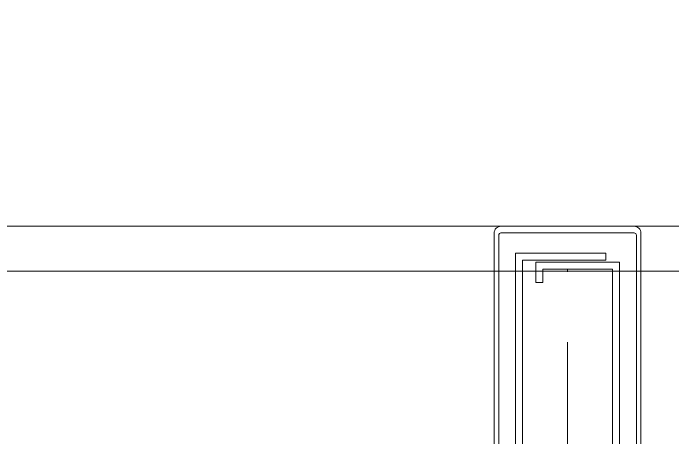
# Model space of a CAD drawing. Extents: x -1299 to 23780, y -3010 to 8106.
# Drawn here: x 15187.93 to 15217.17, y 335.61 to 354.45 of the extents above; entities that cross this region are included whole.
import ezdxf

# ---------------------------------------------------------------- set-up
doc = ezdxf.new("R2010")
doc.units = 0
doc.header["$LTSCALE"] = 25
doc.header["$MEASUREMENT"] = 0
doc.linetypes.add('DASHDOT2', pattern=[0.5, 0.25, -0.125, 0, -0.125])
doc.layers.get('0').update_dxf_attribs({"color": 9, "lineweight": 9})
for name, color, linetype, lineweight in [('01', 9, 'Continuous', 9), ('10', 9, 'Continuous', 9), ('14', 9, 'Continuous', 9), ('24', 9, 'DASHDOT2', 9)]:
    doc.layers.add(name, color=color, linetype=linetype, lineweight=lineweight)

# ---------------------------------------------------------------- blocks, each defined once
blk = doc.blocks.new('*U456')
at = {"layer": '10'}
for points in [[(-3.05, -13.707), (-3.05, -0.4, -0.414214), (-2.95, -0.3), (2.95, -0.3), (2.95, -0.3, -0.414214), (3.05, -0.4), (3.05, -13.707)], [(3.25, -15.477), (3.25, -0.3, 0.414214), (2.95, 0), (2.95, 0), (-2.95, 0, 0.414214), (-3.25, -0.3), (-3.25, -15.477, 0.470043)]]:
    blk.add_lwpolyline(points, format="xyb", dxfattribs=at)
for points in [[(-2, -11.005), (-2, -1.5), (1.7, -1.5), (1.7, -1.2), (-2.3, -1.2), (-2.3, -11.005)], [(2, -11.005), (2, -1.9), (-1.1, -1.9), (-1.1, -2.5), (-1.4, -2.5), (-1.4, -1.6), (2.3, -1.6), (2.3, -11.005)]]:
    blk.add_lwpolyline(points, dxfattribs=at)
blk = doc.blocks.new('p-kolon_80x80')
blk.add_lwpolyline([(-40, -40), (40, -40), (40, 40), (-40, 40)], close=True)
blk = doc.blocks.new('P-AKS_AUDI')
at = {"layer": '24'}
blk.add_lwpolyline([(-1400, -2590), (-1400, -2440)], dxfattribs=at)
blk = doc.blocks.new('p-2. kat planı')
at = {"layer": '14'}
blk.add_lwpolyline([(15170.5, 427), (15254.5, 427), (15254.5, 343), (15170.5, 343)], close=True, dxfattribs=at)
at = {"layer": '01'}
blk.add_blockref('p-kolon_80x80', (15212.5, 385), dxfattribs=at)
at = {"layer": '10'}
blk.add_blockref('*U456', (15212.5, 345), dxfattribs=at)
at = {"layer": '24'}
blk.add_blockref('P-AKS_AUDI', (16612.5, 2785), dxfattribs=at)

msp = doc.modelspace()

# ---------------------------------------------------------------- block references
msp.add_blockref('p-2. kat planı', (0, 0))

doc.saveas('drawing.dxf')
